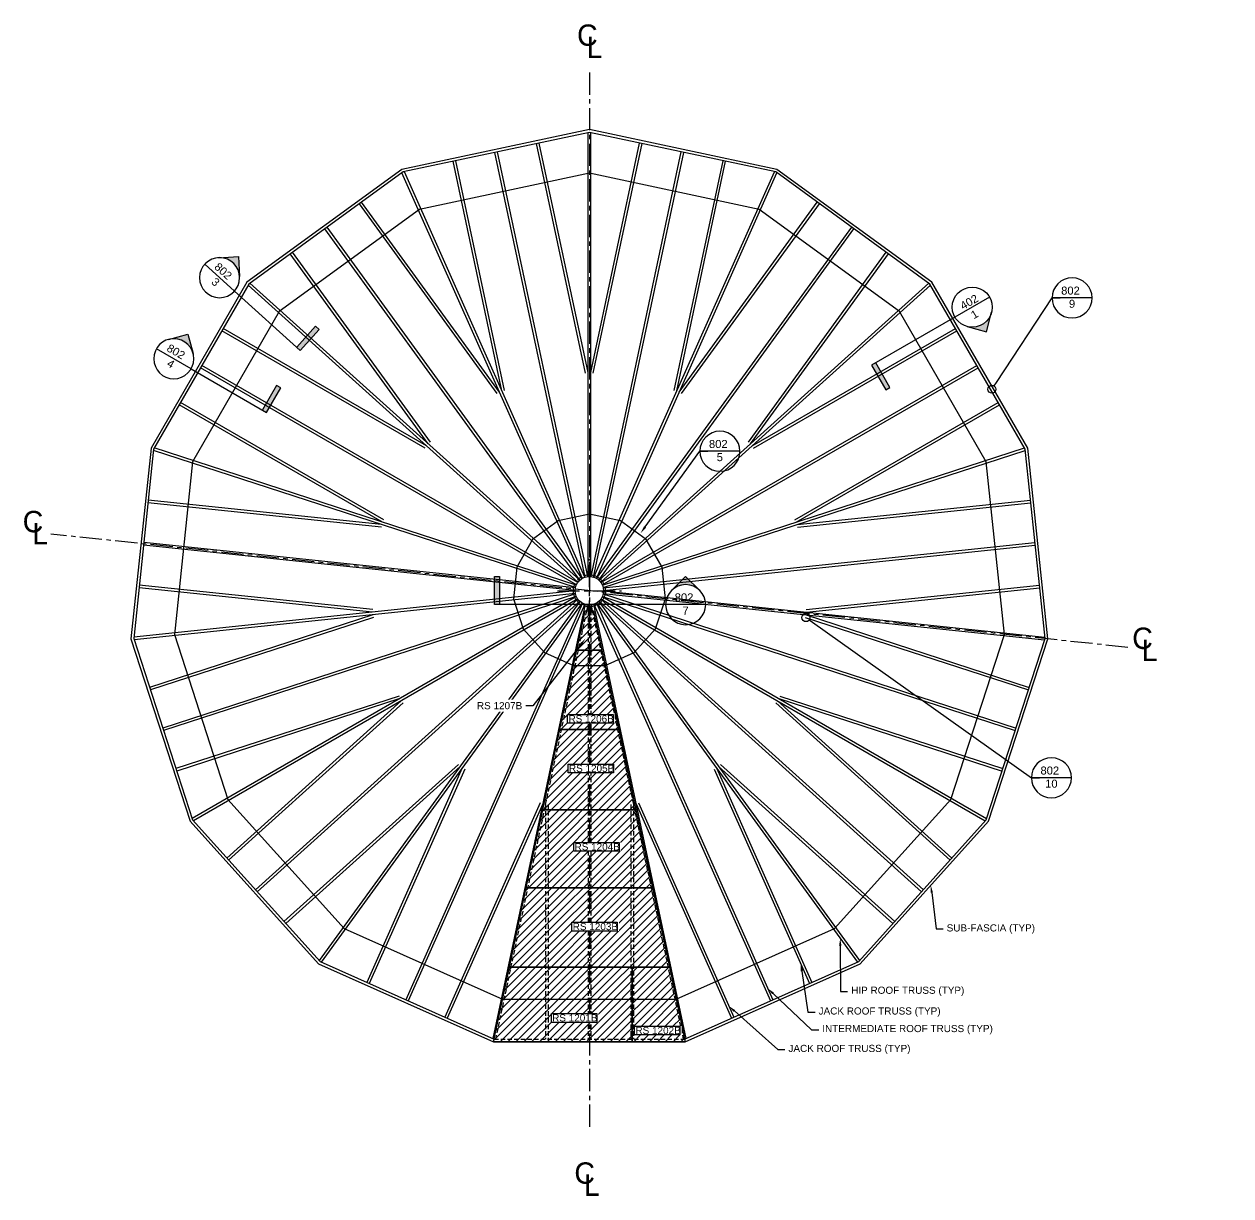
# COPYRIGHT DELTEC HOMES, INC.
# Model space of a CAD drawing. Header units: inches. Extents: x -318 to 3012, y -921 to 1655.
# Drawn here: x -318 to 361, y -340 to 318 of the extents above; entities that cross this region are included whole.
import ezdxf
from ezdxf import colors
from ezdxf.entities.mleader import LeaderData, LeaderLine
from ezdxf.enums import TextEntityAlignment as Align
from ezdxf.math import Vec2, Vec3

# ---------------------------------------------------------------- set-up
doc = ezdxf.new("R2010")
doc.units = ezdxf.units.IN
doc.header["$LTSCALE"] = 10
doc.header["$MEASUREMENT"] = 0
doc.header["$PDMODE"] = 34
doc.header["$PDSIZE"] = 18
doc.linetypes.add('CENTER', pattern=[2, 1.25, -0.25, 0.25, -0.25])
doc.linetypes.add('HIDDEN', pattern=[0.375, 0.25, -0.125])
doc.layers.get('0').update_dxf_attribs({"linetype": 'CONTINUOUS'})
for name, color, linetype in [('A-BLUE', 5, 'CONTINUOUS'), ('A-TXT', 222, 'CONTINUOUS'), ('R-CENTER', 5, 'CENTER'), ('R-PERIM', 1, 'CONTINUOUS'), ('R-RF-HIP', 4, 'CONTINUOUS'), ('R-RF-INT', 212, 'CONTINUOUS'), ('R-RF-JACK', 1, 'CONTINUOUS'), ('S-ROOF', 45, 'CONTINUOUS')]:
    doc.layers.add(name, color=color, linetype=linetype)
doc.layers.add('VIEWPORT', color=14, linetype='CONTINUOUS', plot=False)
doc.styles.add('RomanS', font='arial.ttf')
doc.styles.add('Schedule-Header', font='GOTHIC.TTF')

# ---------------------------------------------------------------- blocks, each defined once
blk = doc.blocks.new('CENTERLINENOTE')
at = {"color": 5, "style": 'Schedule-Header'}
for s, p in [('C', (-8.45, -1.65)), ('L', (-3.11, -8.46))]:
    blk.add_text(s, height=12, dxfattribs=at).set_placement(p)
blk = doc.blocks.new('1200 2-0 ROOF SHEATHING')
at = {"layer": 'A-BLUE'}
h = blk.add_hatch(dxfattribs=at)
h.set_pattern_fill('ANSI31', color=256, scale=25)
h.paths.add_polyline_path([(24, -211.57), (-44.97, -211.57), (-53.88, -253.47), (24, -253.47)])
h.paths.add_polyline_path([(4.13, -237.63), (4.13, -242.59), (-21.39, -242.59), (-21.39, -237.63)], flags=0)
h.paths.add_polyline_path([(44.97, -211.57), (24, -211.57), (24, -253.47), (53.88, -253.47)])
h.paths.add_polyline_path([(50.94, -244.7), (50.94, -249.66), (25.42, -249.66), (25.42, -244.7)], flags=0)
h.paths.add_polyline_path([(35.48, -166.92), (-35.48, -166.92), (-44.97, -211.57), (24, -211.57), (44.97, -211.57)])
h.paths.add_polyline_path([(15.68, -191.28), (-9.83, -191.28), (-9.83, -186.32), (15.68, -186.32)], flags=16)
h.paths.add_polyline_path([(26.18, -123.15), (-26.17, -123.14), (-35.48, -166.92), (35.48, -166.92)])
h.paths.add_polyline_path([(-8.8, -146.43), (-8.8, -141.47), (16.71, -141.47), (16.71, -146.43)], flags=16)
h.paths.add_polyline_path([(16.57, -77.94), (-16.57, -77.94), (-26.17, -123.14), (26.18, -123.15)])
h.paths.add_polyline_path([(-11.95, -102.38), (-11.95, -97.42), (13.57, -97.42), (13.57, -102.38)], flags=16)
h.paths.add_polyline_path([(7.08, -33.32), (-7.08, -33.32), (-16.57, -77.94), (16.57, -77.94)])
h.paths.add_polyline_path([(13.31, -69.55), (13.31, -74.51), (-12.21, -74.51), (-12.21, -69.55)], flags=16)
h.paths.add_polyline_path([(2.4, -11.31), (-2.4, -11.31), (-7.08, -33.32), (7.08, -33.32)])
h.paths.add_polyline_path([(-21.39, -242.59), (4.13, -242.59), (4.13, -237.63), (-21.39, -237.63)], flags=16)
h.paths.add_polyline_path([(25.42, -249.66), (50.94, -249.66), (50.94, -244.7), (25.42, -244.7)], flags=16)
h.paths.add_polyline_path([(-9.83, -191.28), (15.68, -191.28), (15.68, -186.32), (-9.83, -186.32)], flags=16)
h.paths.add_polyline_path([(-8.8, -146.43), (16.71, -146.43), (16.71, -141.47), (-8.8, -141.47)], flags=16)
h.paths.add_polyline_path([(-11.95, -102.38), (13.57, -102.38), (13.57, -97.42), (-11.95, -97.42)], flags=16)
h.paths.add_polyline_path([(-12.21, -74.51), (13.31, -74.51), (13.31, -69.55), (-12.21, -69.55)], flags=16)
at = {"layer": 'S-ROOF'}
for points in [[(-2.4, -11.31), (2.4, -11.31), (7.08, -33.32), (-7.08, -33.32)], [(-16.57, -77.94), (-7.08, -33.32), (7.08, -33.32), (16.57, -77.94)], [(-26.17, -123.14), (-16.57, -77.94), (16.57, -77.94), (26.18, -123.15)], [(-35.48, -166.92), (-26.17, -123.14), (26.18, -123.15), (35.48, -166.92)], [(-44.97, -211.57), (-35.48, -166.92), (35.48, -166.92), (44.97, -211.57)], [(-53.88, -253.47), (-44.97, -211.57), (24, -211.57), (24, -253.47)], [(24, -253.47), (24, -211.57), (44.97, -211.57), (53.88, -253.47)]]:
    blk.add_lwpolyline(points, close=True, dxfattribs=at)
at = {"layer": 'A-TXT', "char_height": 4, "attachment_point": 1, "style": 'RomanS', "bg_fill": 3, "box_fill_scale": 1.125, "bg_fill_color": 256, "bg_fill_transparency": 0}
for s, insert in [('RS 1206B', (-11.75, -69.96)), ('RS 1205B', (-11.49, -97.83)), ('RS 1204B', (-8.34, -141.87)), ('RS 1203B', (-9.37, -186.73)), ('RS 1201B', (-20.93, -238.03)), ('RS 1202B', (25.89, -245.11))]:
    blk.add_mtext(s, dxfattribs=dict(at, insert=insert))
at = {"layer": 'A-TXT'}
for points in [[(-12.21, -69.55), (13.31, -69.55), (13.31, -74.51), (-12.21, -74.51)], [(-11.95, -97.42), (13.57, -97.42), (13.57, -102.38), (-11.95, -102.38)], [(-8.8, -141.47), (16.71, -141.47), (16.71, -146.43), (-8.8, -146.43)], [(-9.83, -186.32), (15.68, -186.32), (15.68, -191.28), (-9.83, -191.28)], [(-21.39, -237.63), (4.13, -237.63), (4.13, -242.59), (-21.39, -242.59)], [(25.42, -244.7), (50.94, -244.7), (50.94, -249.66), (25.42, -249.66)]]:
    blk.add_lwpolyline(points, close=True, dxfattribs=at)
blk = doc.blocks.new('*U149')
h = blk.add_hatch(color=256)
h.dxf.hatch_style = 1
h.paths.add_polyline_path([(-4.364, 0), (-4.477, 0), (-4.477, -0.663), (-4.364, -0.663)])
h = blk.add_hatch(color=256)
h.dxf.hatch_style = 1
h.paths.add_polyline_path([(0.331, -0.331, -0.414214), (-0.331, -0.331), (0, -0.663)])
blk.add_line((0.469, 0), (-0.469, 0))
for points in [[(-0.469, 0), (-4.477, 0), (-4.477, -0.663), (-4.364, -0.663), (-4.364, 0)], [(-0.331, -0.331), (0, -0.663), (0.331, -0.331)]]:
    blk.add_lwpolyline(points)
blk.add_circle((0, 0), 0.469)
at = {"style": 'RomanS', "flags": 4}
for tag, p in [('SHEET', (-0.002, 0.046)), ('VIEW', (-0.038, -0.265))]:
    blk.add_attdef(tag, text='', height=0.188, dxfattribs=at).set_placement(p, align=Align.CENTER)
blk = doc.blocks.new('*U151')
blk.add_line((0.469, 0), (-0.469, 0))
blk.add_circle((0, 0), 0.469)
at = {"style": 'RomanS', "flags": 4}
for tag, p in [('SHEET', (-0.002, 0.046)), ('VIEW', (-0.038, -0.265))]:
    blk.add_attdef(tag, text='', height=0.188, dxfattribs=at).set_placement(p, align=Align.CENTER)
blk = doc.blocks.new('*U158')
h = blk.add_hatch(color=256)
h.dxf.hatch_style = 1
h.paths.add_polyline_path([(-2.608, 0), (-2.722, 0), (-2.722, -0.663), (-2.608, -0.663)])
h = blk.add_hatch(color=256)
h.dxf.hatch_style = 1
h.paths.add_polyline_path([(0.331, -0.331, -0.414214), (-0.331, -0.331), (0, -0.663)])
blk.add_line((0.469, 0), (-0.469, 0))
for points in [[(-0.469, 0), (-2.722, 0), (-2.722, -0.663), (-2.608, -0.663), (-2.608, 0)], [(-0.331, -0.331), (0, -0.663), (0.331, -0.331)]]:
    blk.add_lwpolyline(points)
blk.add_circle((0, 0), 0.469)
at = {"style": 'RomanS', "flags": 4}
for tag, p in [('SHEET', (-0.002, 0.046)), ('VIEW', (-0.038, -0.265))]:
    blk.add_attdef(tag, text='', height=0.188, dxfattribs=at).set_placement(p, align=Align.CENTER)
blk = doc.blocks.new('*U156')
h = blk.add_hatch(color=256)
h.dxf.hatch_style = 1
h.paths.add_polyline_path([(2.432, 0), (2.546, 0), (2.546, -0.663), (2.432, -0.663)])
h = blk.add_hatch(color=256)
h.dxf.hatch_style = 1
h.paths.add_polyline_path([(0.331, -0.331, -0.414214), (-0.331, -0.331), (0, -0.663)])
blk.add_line((0.469, 0), (-0.469, 0))
for points in [[(0.469, 0), (2.546, 0), (2.546, -0.663), (2.432, -0.663), (2.432, 0)], [(-0.331, -0.331), (0, -0.663), (0.331, -0.331)]]:
    blk.add_lwpolyline(points)
blk.add_circle((0, 0), 0.469)
at = {"style": 'RomanS', "flags": 4}
for tag, p in [('SHEET', (-0.002, 0.046)), ('VIEW', (-0.038, -0.265))]:
    blk.add_attdef(tag, text='', height=0.188, dxfattribs=at).set_placement(p, align=Align.CENTER)
blk = doc.blocks.new('*U155')
h = blk.add_hatch(color=256)
h.dxf.hatch_style = 1
h.paths.add_polyline_path([(2.396, 0), (2.509, 0), (2.509, -0.663), (2.396, -0.663)])
h = blk.add_hatch(color=256)
h.dxf.hatch_style = 1
h.paths.add_polyline_path([(0.331, -0.331, -0.414214), (-0.331, -0.331), (0, -0.663)])
blk.add_line((0.469, 0), (-0.469, 0))
for points in [[(0.469, 0), (2.509, 0), (2.509, -0.663), (2.396, -0.663), (2.396, 0)], [(-0.331, -0.331), (0, -0.663), (0.331, -0.331)]]:
    blk.add_lwpolyline(points)
blk.add_circle((0, 0), 0.469)
at = {"style": 'RomanS', "flags": 4}
for tag, p in [('SHEET', (-0.002, 0.046)), ('VIEW', (-0.038, -0.265))]:
    blk.add_attdef(tag, text='', height=0.188, dxfattribs=at).set_placement(p, align=Align.CENTER)
blk = doc.blocks.new('_DotBlank')
at = {"color": 0, "linetype": 'ByBlock', "lineweight": -2}
blk.add_line((-0.5, 0), (-1, 0), dxfattribs=at)
blk.add_circle((0, 0), 0.5, dxfattribs=at)

msp = doc.modelspace()

# ---------------------------------------------------------------- linework, layer by layer
at = {"layer": 'A-BLUE', "linetype": 'HIDDEN'}
msp.add_lwpolyline([(-53.56, -251.97), (53.56, -251.97)], dxfattribs=at)
at = {"layer": 'R-CENTER'}
for p, q in [((0, 291.24), (0, -302.21)), ((302.8, -31.83), (-302.8, 31.83))]:
    msp.add_line(p, q, dxfattribs=at)
at = {"layer": 'R-CENTER', "color": 5}
msp.add_point((0, 0), dxfattribs=at)
at = {"layer": 'R-PERIM', "extrusion": (0.046733, 0.444765, 0.894427)}
for p, q in [((-139.95, 182.12), (-139.97, 181.95)), ((-174.73, -148.88), (-174.75, -149.05))]:
    msp.add_line(p, q, dxfattribs=at)
at = {"layer": 'R-PERIM'}
msp.add_lwpolyline([(137.89, -189.79), (203.17, -117.3), (233.31, -24.52), (223.11, 72.49), (174.34, 156.98), (95.42, 214.31), (0, 234.6), (-95.42, 214.31), (-174.34, 156.98), (-223.11, 72.49), (-233.31, -24.52), (-203.17, -117.3), (-137.89, -189.79), (-48.78, -229.47), (48.78, -229.47)], close=True, dxfattribs=at)
at = {"layer": 'R-RF-HIP'}
for p, q in [((-0.75, 7.96), (-0.75, 257.44)), ((0.75, 7.96), (0.75, 257.44)), ((-3.92, 6.97), (-105.4, 234.88)), ((-2.55, 7.58), (-104.02, 235.49)), ((2.55, 7.58), (104.02, 235.49)), ((3.92, 6.97), (105.4, 234.88)), ((-6.42, 4.77), (-191.82, 171.7)), ((-5.42, 5.89), (-190.81, 172.82)), ((5.42, 5.89), (190.81, 172.82)), ((6.42, 4.77), (191.82, 171.7)), ((-7.81, 1.75), (-245.07, 78.84)), ((-7.34, 3.17), (-244.61, 80.27)), ((7.34, 3.17), (244.61, 80.27)), ((7.81, 1.75), (245.07, 78.84)), ((-8, -0.09), (-256.11, -26.16)), ((-7.84, -1.58), (-255.95, -27.66)), ((-7.27, -3.33), (-223.32, -128.07)), ((-6.52, -4.63), (-222.57, -129.37)), ((-5.29, -6), (-151.93, -207.83)), ((5.29, -6), (151.93, -207.83)), ((6.52, -4.63), (222.57, -129.37)), ((7.27, -3.33), (223.32, -128.07)), ((7.84, -1.58), (255.95, -27.66)), ((8, -0.09), (256.11, -26.16)), ((-4.07, -6.88), (-150.71, -208.71)), ((-2.39, -7.63), (-54.26, -251.66)), ((-0.92, -7.95), (-1.64, -11.31)), ((0.92, -7.95), (1.64, -11.31)), ((2.39, -7.63), (54.26, -251.66)), ((4.07, -6.88), (150.71, -208.71))]:
    msp.add_line(p, q, dxfattribs=at)
at = {"layer": 'R-RF-HIP', "color": 5, "linetype": 'HIDDEN'}
for p, q in [((-1.64, -11.31), (-52.79, -251.97)), ((1.64, -11.31), (52.79, -251.97))]:
    msp.add_line(p, q, dxfattribs=at)
at = {"layer": 'R-RF-HIP'}
msp.add_lwpolyline([(53.88, -253.47), (152.31, -209.64), (224.41, -129.57), (257.71, -27.09), (246.45, 80.08), (192.57, 173.39), (105.4, 236.73), (0, 259.13), (-105.4, 236.73), (-192.57, 173.39), (-246.45, 80.08), (-257.71, -27.09), (-224.41, -129.57), (-152.31, -209.64), (-53.88, -253.47)], close=True, dxfattribs=at)
msp.add_lwpolyline([(53.56, -251.97), (151.41, -208.4), (223.09, -128.8), (256.19, -26.93), (244.99, 79.6), (191.43, 172.37), (104.77, 235.33), (0, 257.6), (-104.77, 235.33), (-191.43, 172.37), (-244.99, 79.6), (-256.19, -26.93), (-223.09, -128.8), (-151.41, -208.4), (-53.56, -251.97)], dxfattribs=at)
msp.add_circle((0, 0), 8, dxfattribs=at)
at = {"layer": 'R-RF-INT'}
for p, q in [((-2.39, 7.63), (-53.12, 246.31)), ((-0.92, 7.95), (-51.65, 246.62)), ((0.92, 7.95), (51.65, 246.62)), ((2.39, 7.63), (53.12, 246.31)), ((-4.07, 6.88), (-147.5, 204.29)), ((4.07, 6.88), (147.5, 204.29)), ((-5.29, 6), (-148.71, 203.41)), ((5.29, 6), (148.71, 203.41)), ((-7.27, 3.33), (-218.59, 125.34)), ((-6.52, 4.63), (-217.84, 126.63)), ((6.52, 4.63), (217.84, 126.63)), ((7.27, 3.33), (218.59, 125.34)), ((-8, 0.09), (-250.67, 25.59)), ((-7.84, 1.58), (-250.51, 27.08)), ((7.84, 1.58), (250.51, 27.08)), ((8, 0.09), (250.67, 25.59)), ((-7.81, -1.75), (-239.87, -77.15)), ((-7.34, -3.17), (-239.41, -78.58)), ((-6.42, -4.77), (-187.75, -168.04)), ((-5.42, -5.89), (-186.75, -169.16)), ((5.42, -5.89), (186.75, -169.16)), ((6.42, -4.77), (187.75, -168.04)), ((7.34, -3.17), (239.41, -78.58)), ((7.81, -1.75), (239.87, -77.15)), ((-3.92, -6.97), (-103.17, -229.88)), ((-2.55, -7.58), (-101.8, -230.49)), ((-0.75, -7.96), (-0.75, -11.31)), ((0.75, -7.96), (0.75, -11.31)), ((2.55, -7.58), (101.8, -230.49)), ((3.92, -6.97), (103.17, -229.88))]:
    msp.add_line(p, q, dxfattribs=at)
at = {"layer": 'R-RF-INT', "color": 5, "linetype": 'HIDDEN'}
for p, q in [((-0.75, -11.31), (-0.75, -251.97)), ((0.75, -11.31), (0.75, -251.97))]:
    msp.add_line(p, q, dxfattribs=at)
at = {"layer": 'R-RF-JACK'}
for p, q in [((-2.22, 122.26), (-29.65, 251.3)), ((-0.75, 122.57), (-28.18, 251.61)), ((0.75, 122.57), (28.18, 251.61)), ((2.22, 122.26), (29.65, 251.3)), ((-49.17, 112.28), (-76.6, 241.32)), ((-47.7, 112.59), (-75.13, 241.63)), ((47.7, 112.59), (75.13, 241.63)), ((49.17, 112.28), (76.6, 241.32)), ((-51.75, 110.79), (-129.29, 217.51)), ((-50.54, 111.67), (-128.08, 218.4)), ((50.54, 111.67), (128.08, 218.4)), ((51.75, 110.79), (129.29, 217.51)), ((-89.37, 83.45), (-166.91, 190.18)), ((89.37, 83.45), (166.91, 190.18)), ((-90.58, 82.57), (-168.13, 189.3)), ((90.58, 82.57), (168.13, 189.3)), ((-92.34, 80.16), (-206.59, 146.12)), ((-91.59, 81.46), (-205.84, 147.42)), ((91.59, 81.46), (205.84, 147.42)), ((92.34, 80.16), (206.59, 146.12)), ((-116.34, 38.59), (-230.59, 104.55)), ((-115.59, 39.89), (-229.84, 105.85)), ((115.59, 39.89), (229.84, 105.85)), ((116.34, 38.59), (230.59, 104.55)), ((-116.96, 35.67), (-248.16, 49.46)), ((-116.8, 37.16), (-248, 50.95)), ((116.8, 37.16), (248, 50.95)), ((116.96, 35.67), (248.16, 49.46)), ((-121.98, -12.07), (-253.18, 1.72)), ((-121.82, -10.57), (-253.02, 3.22)), ((121.82, -10.57), (253.02, 3.22)), ((121.98, -12.07), (253.18, 1.72)), ((-121.82, -13.56), (-247.29, -54.32)), ((121.82, -13.56), (247.29, -54.32)), ((-121.36, -14.98), (-246.82, -55.75)), ((121.36, -14.98), (246.82, -55.75)), ((-106.99, -59.21), (-232.45, -99.97)), ((-106.52, -60.64), (-231.99, -101.4)), ((106.52, -60.64), (231.99, -101.4)), ((106.99, -59.21), (232.45, -99.97)), ((-105.77, -61.93), (-203.81, -150.21)), ((-104.77, -63.05), (-202.81, -151.32)), ((104.77, -63.05), (202.81, -151.32)), ((105.77, -61.93), (203.81, -150.21)), ((-73.65, -97.61), (-171.69, -185.88)), ((-72.65, -98.72), (-170.69, -186.99)), ((-71.44, -99.6), (-125.1, -220.12)), ((-70.07, -100.21), (-123.73, -220.73)), ((70.07, -100.21), (123.73, -220.73)), ((71.44, -99.6), (125.1, -220.12)), ((72.65, -98.72), (170.69, -186.99)), ((73.65, -97.61), (171.69, -185.88)), ((-27.59, -119.12), (-81.25, -239.64)), ((-26.22, -119.74), (-79.87, -240.25)), ((26.22, -119.74), (79.87, -240.25)), ((27.59, -119.12), (81.25, -239.64))]:
    msp.add_line(p, q, dxfattribs=at)
at = {"layer": 'R-RF-JACK', "color": 5, "linetype": 'HIDDEN'}
for p, q in [((-24.75, -120.05), (-24.75, -251.97)), ((-23.25, -120.05), (-23.25, -251.97)), ((23.25, -120.05), (23.25, -251.97)), ((24.75, -120.05), (24.75, -251.97))]:
    msp.add_line(p, q, dxfattribs=at)

# ---------------------------------------------------------------- block references
at = {"layer": 'R-CENTER'}
for p in [(1.52, 307.88), (-310.14, 34.5), (313.63, -31.06), (0, -331.59)]:
    msp.add_blockref('CENTERLINENOTE', p, dxfattribs=at)
at = {"layer": 'VIEWPORT'}
ref = msp.add_blockref('*U156', (-207.91, 175.95, -18.29), dxfattribs=dict(at, xscale=-24.00000023601925, yscale=24.00000023601927, zscale=24.00000023601927, rotation=138.0000000000001))
ref.add_attrib('SHEET', '3', dxfattribs={"layer": '0', "height": 4.5, "rotation": 318, "style": 'RomanS'}).set_placement((-211.65, 171.84, -18.29), align=Align.CENTER)
ref.add_attrib('VIEW', '802', dxfattribs={"layer": '0', "height": 4.5, "rotation": 318, "style": 'RomanS'}).set_placement((-207.35, 177.93, -18.29), align=Align.CENTER)
ref = msp.add_blockref('*U158', (215.24, 159.37, -18.29), dxfattribs=dict(at, xscale=24.00000023601928, yscale=24.00000023601928, zscale=24.00000023601928, rotation=30.0000846026367))
ref.add_attrib('SHEET', '402', dxfattribs={"layer": '0', "height": 4.5, "rotation": 30.00008, "style": 'RomanS'}).set_placement((214.65, 160.31, -18.29), align=Align.CENTER)
ref.add_attrib('VIEW', '1', dxfattribs={"layer": '0', "height": 4.5, "rotation": 30.00008, "style": 'RomanS'}).set_placement((217.63, 153.4, -18.29), align=Align.CENTER)
ref = msp.add_blockref('*U151', (271.38, 164.58, -18.29), dxfattribs=dict(at, xscale=-24.00000023601925, yscale=24.00000023601927, zscale=24.00000023601927, rotation=180))
ref.add_attrib('SHEET', '9', dxfattribs={"layer": '0', "height": 4.5, "style": 'RomanS'}).set_placement((271.34, 159.03, -18.29), align=Align.CENTER)
ref.add_attrib('VIEW', '802', dxfattribs={"layer": '0', "height": 4.5, "style": 'RomanS'}).set_placement((270.47, 166.43, -18.29), align=Align.CENTER)
ref = msp.add_blockref('*U155', (-233.64, 130.36, -18.29), dxfattribs=dict(at, xscale=-24.00000023601925, yscale=24.00000023601928, zscale=24.00000023601927, rotation=150))
ref.add_attrib('SHEET', '4', dxfattribs={"layer": '0', "height": 4.5, "rotation": 330, "style": 'RomanS'}).set_placement((-236.45, 125.57, -18.29), align=Align.CENTER)
ref.add_attrib('VIEW', '802', dxfattribs={"layer": '0', "height": 4.5, "rotation": 330, "style": 'RomanS'}).set_placement((-233.51, 132.41, -18.29), align=Align.CENTER)
ref = msp.add_blockref('*U151', (73.38, 78.37, -18.29), dxfattribs=dict(at, xscale=-24.00000023601925, yscale=24.00000023601927, zscale=24.00000023601927, rotation=180))
ref.add_attrib('SHEET', '5', dxfattribs={"layer": '0', "height": 4.5, "style": 'RomanS'}).set_placement((73.34, 72.82, -18.29), align=Align.CENTER)
ref.add_attrib('VIEW', '802', dxfattribs={"layer": '0', "height": 4.5, "style": 'RomanS'}).set_placement((72.47, 80.22, -18.29), align=Align.CENTER)
ref = msp.add_blockref('*U149', (54.13, -7.82, -18.29), dxfattribs=dict(at, xscale=-24.00000023601925, yscale=24.00000023601927, zscale=24.00000023601927, rotation=180))
ref.add_attrib('SHEET', '7', dxfattribs={"layer": '0', "height": 4.5, "style": 'RomanS'}).set_placement((54.09, -13.38, -18.29), align=Align.CENTER)
ref.add_attrib('VIEW', '802', dxfattribs={"layer": '0', "height": 4.5, "style": 'RomanS'}).set_placement((53.22, -5.98, -18.29), align=Align.CENTER)
ref = msp.add_blockref('*U151', (259.76, -105.12, -18.29), dxfattribs=dict(at, xscale=-24.00000023601925, yscale=24.00000023601927, zscale=24.00000023601927, rotation=180))
ref.add_attrib('SHEET', '10', dxfattribs={"layer": '0', "height": 4.5, "style": 'RomanS'}).set_placement((259.72, -110.68, -18.29), align=Align.CENTER)
ref.add_attrib('VIEW', '802', dxfattribs={"layer": '0', "height": 4.5, "style": 'RomanS'}).set_placement((258.85, -103.28, -18.29), align=Align.CENTER)

# ---------------------------------------------------------------- leaders
at = {"layer": 'A-TXT'}
ml = msp.add_multileader_mtext('Standard', dxfattribs=at)
ml.set_content('', color=256, style='RomanS')
ml.set_leader_properties()
ml.set_arrow_properties(name='DOTBLANK')
ml.build(insert=Vec2(0, 0))
ml.multileader.update_dxf_attribs({"text_right_attachment_type": 3, "dogleg_length": 0.0938, "arrow_head_size": 4.5})
ctx = ml.context
ctx.base_point, ctx.char_height, ctx.arrow_head_size, ctx.landing_gap_size, ctx.plane_origin = Vec3(264.63, 164.58, -18.29), 4.5, 4.5, 96, Vec3(226.32, 113.24, -18.29)
ctx.right_attachment = 3
notes = []
notes.append((ctx, [(0, (1, 1, 0), (260.13, 164.58, -18.29), (1, 0), 4.5, [(0, [(226.32, 113.24, -18.29)], 0, [])])]))
ctx.mtext.insert, ctx.mtext.flow_direction = Vec3(360.63, 166.83, -18.29), 5
ml = msp.add_multileader_mtext('Standard', dxfattribs=at)
ml.set_content('', color=256, style='RomanS')
ml.set_leader_properties()
ml.build(insert=Vec2(0, 0))
ml.multileader.update_dxf_attribs({"text_right_attachment_type": 3, "dogleg_length": 0.0938, "arrow_head_size": 4.5})
ctx = ml.context
ctx.base_point, ctx.char_height, ctx.arrow_head_size, ctx.landing_gap_size, ctx.plane_origin = Vec3(66.63, 78.37, -18.29), 4.5, 4.5, 96, Vec3(28.32, 27.03, -18.29)
ctx.right_attachment = 3
notes.append((ctx, [(0, (1, 1, 0), (62.13, 78.37, -18.29), (1, 0), 4.5, [(0, [(28.71, 32.21, -18.29)], 0, [])])]))
ctx.mtext.insert, ctx.mtext.flow_direction = Vec3(162.63, 80.62, -18.29), 5
ml = msp.add_multileader_mtext('Standard', dxfattribs=at)
ml.set_content('', color=256, style='RomanS')
ml.set_leader_properties()
ml.set_arrow_properties(name='DOTBLANK')
ml.build(insert=Vec2(0, 0))
ml.multileader.update_dxf_attribs({"text_right_attachment_type": 3, "dogleg_length": 0.0938, "arrow_head_size": 4.5})
ctx = ml.context
ctx.base_point, ctx.char_height, ctx.arrow_head_size, ctx.landing_gap_size, ctx.plane_origin = Vec3(253.01, -105.12, -18.29), 4.5, 4.5, 96, Vec3(214.7, -156.46, -18.29)
ctx.right_attachment = 3
notes.append((ctx, [(0, (1, 1, 0), (248.51, -105.12, -18.29), (1, 0), 4.5, [(0, [(121.77, -15.12, -18.29)], 0, [])])]))
ctx.mtext.insert, ctx.mtext.flow_direction = Vec3(349.01, -102.87, -18.29), 5
ml = msp.add_multileader_mtext('Standard', dxfattribs=at)
ml.set_content('\\A1;SUB-FASCIA (TYP)', color=256, style='RomanS')
ml.set_leader_properties()
ml.build(insert=Vec2(0, 0))
ml.multileader.update_dxf_attribs({"text_right_attachment_type": 3, "dogleg_length": 4})
ctx = ml.context
ctx.base_point, ctx.plane_origin = Vec3(198.87, -190.07), Vec3(188.38, -165.84)
ctx.right_attachment = 3
notes.append((ctx, [(0, (1, 1, 0), (194.87, -190.07), (1, 0), 4, [(0, [(191.97, -165.6)], 0, [])])]))
ctx.mtext.insert, ctx.mtext.flow_direction = Vec3(200.87, -187.48), 5
ml = msp.add_multileader_mtext('Standard', dxfattribs=at)
ml.set_content('\\A1;HIP ROOF TRUSS (TYP)', color=256, style='RomanS')
ml.set_leader_properties()
ml.build(insert=Vec2(0, 0))
ml.multileader.update_dxf_attribs({"text_right_attachment_type": 3, "dogleg_length": 4})
ctx = ml.context
ctx.base_point, ctx.plane_origin = Vec3(145.17, -225.17), Vec3(134.68, -200.95)
ctx.right_attachment = 3
notes.append((ctx, [(0, (1, 1, 0), (141.17, -225.17), (1, 0), 4, [(0, [(141.03, -195.39)], 0, [])])]))
ctx.mtext.insert, ctx.mtext.flow_direction = Vec3(147.17, -222.51), 5
ml = msp.add_multileader_mtext('Standard', dxfattribs=at)
ml.set_content('JACK ROOF TRUSS (TYP)', color=256, style='RomanS')
ml.set_leader_properties()
ml.build(insert=Vec2(0, 0))
ml.multileader.update_dxf_attribs({"text_right_attachment_type": 3, "dogleg_length": 4})
ctx = ml.context
ctx.base_point, ctx.plane_origin = Vec3(126.86, -236.83), Vec3(116.98, -214.87)
ctx.right_attachment = 3
notes.append((ctx, [(0, (1, 1, 0), (122.86, -236.83), (1, 0), 4, [(0, [(118.86, -209.81)], 0, [])])]))
ctx.mtext.insert, ctx.mtext.flow_direction = Vec3(128.86, -234.16), 5
ml = msp.add_multileader_mtext('Standard', dxfattribs=at)
ml.set_content('INTERMEDIATE ROOF TRUSS (TYP)', color=256, style='RomanS')
ml.set_leader_properties()
ml.build(insert=Vec2(0, 0))
ml.multileader.update_dxf_attribs({"text_right_attachment_type": 3, "dogleg_length": 4})
ctx = ml.context
ctx.base_point, ctx.plane_origin = Vec3(128.93, -246.71), Vec3(102.36, -230.92)
ctx.right_attachment = 3
notes.append((ctx, [(0, (1, 1, 0), (124.93, -246.71), (1, 0), 4, [(0, [(100.36, -223.57)], 0, [])])]))
ctx.mtext.insert, ctx.mtext.flow_direction = Vec3(130.93, -244.04), 5
ml = msp.add_multileader_mtext('Standard', dxfattribs=at)
ml.set_content('JACK ROOF TRUSS (TYP)', color=256, style='RomanS')
ml.set_leader_properties()
ml.build(insert=Vec2(0, 0))
ml.multileader.update_dxf_attribs({"text_right_attachment_type": 3, "dogleg_length": 4})
ctx = ml.context
ctx.base_point, ctx.plane_origin = Vec3(109.92, -257.78), Vec3(81.79, -241.6)
ctx.right_attachment = 3
notes.append((ctx, [(0, (1, 1, 0), (105.92, -257.78), (1, 0), 4, [(0, [(78.51, -233.5)], 0, [])])]))
ctx.mtext.insert, ctx.mtext.flow_direction = Vec3(111.92, -255.19), 5
for ctx, leaders in notes:
    for number, flags, end, landing, length, lines in leaders:
        leader = LeaderData()
        leader.index, (leader.has_last_leader_line, leader.has_dogleg_vector, leader.attachment_direction) = number, flags
        leader.last_leader_point, leader.dogleg_vector, leader.dogleg_length = Vec3(end), Vec3(landing), length
        for number, points, colour, breaks in lines:
            line = LeaderLine()
            line.index, line.vertices, line.color, line.breaks = number, Vec3.list(points), colors.encode_raw_color(colour), breaks
            leader.lines.append(line)
        ctx.leaders.append(leader)

# ---------------------------------------------------------------- next in the draw order: block references
msp.add_blockref('1200 2-0 ROOF SHEATHING', (0, 0))

# ---------------------------------------------------------------- next in the draw order: linework, layer by layer
at = {"layer": 'A-BLUE'}
msp.add_lwpolyline([(31.91, 28.73), (17.46, 39.23), (0, 42.94), (-17.46, 39.23), (-31.91, 28.73), (-40.84, 13.27), (-42.7, -4.49), (-37.19, -21.47), (-25.24, -34.74), (-8.93, -42), (8.93, -42), (25.24, -34.74), (37.19, -21.47), (42.7, -4.49), (40.84, 13.27)], close=True, dxfattribs=at)

# ---------------------------------------------------------------- next in the draw order: leaders
at = {"layer": 'A-TXT'}
ml = msp.add_multileader_mtext('Standard', dxfattribs=at)
ml.set_content('RS 1207B', color=256, style='RomanS')
ml.set_leader_properties()
ml.build(insert=Vec2(0, 0))
ml.multileader.update_dxf_attribs({"has_text_frame": 1, "text_right_attachment_type": 3, "dogleg_length": 4})
ctx = ml.context
ctx.base_point, ctx.plane_origin = Vec3(-64.48, -64.62), Vec3(-2.24, -26.87)
ctx.right_attachment, ctx.text_align_type = 3, 2
notes = []
notes.append((ctx, [(0, (1, 1, 0), (-31.75, -64.69), (-1, 0), 4, [(0, [(-2.24, -26.87)], 0, [])])]))
ctx.mtext.insert, ctx.mtext.alignment, ctx.mtext.flow_direction = Vec3(-37.75, -62.58), 3, 5
ctx.mtext.has_bg_fill, ctx.mtext.bg_color, ctx.mtext.bg_scale_factor, ctx.mtext.bg_transparency, ctx.mtext.use_window_bg_color = 1, -1073741824, 1.35, 0, 1
for ctx, leaders in notes:
    for number, flags, end, landing, length, lines in leaders:
        leader = LeaderData()
        leader.index, (leader.has_last_leader_line, leader.has_dogleg_vector, leader.attachment_direction) = number, flags
        leader.last_leader_point, leader.dogleg_vector, leader.dogleg_length = Vec3(end), Vec3(landing), length
        for number, points, colour, breaks in lines:
            line = LeaderLine()
            line.index, line.vertices, line.color, line.breaks = number, Vec3.list(points), colors.encode_raw_color(colour), breaks
            leader.lines.append(line)
        ctx.leaders.append(leader)

doc.saveas('drawing.dxf')
